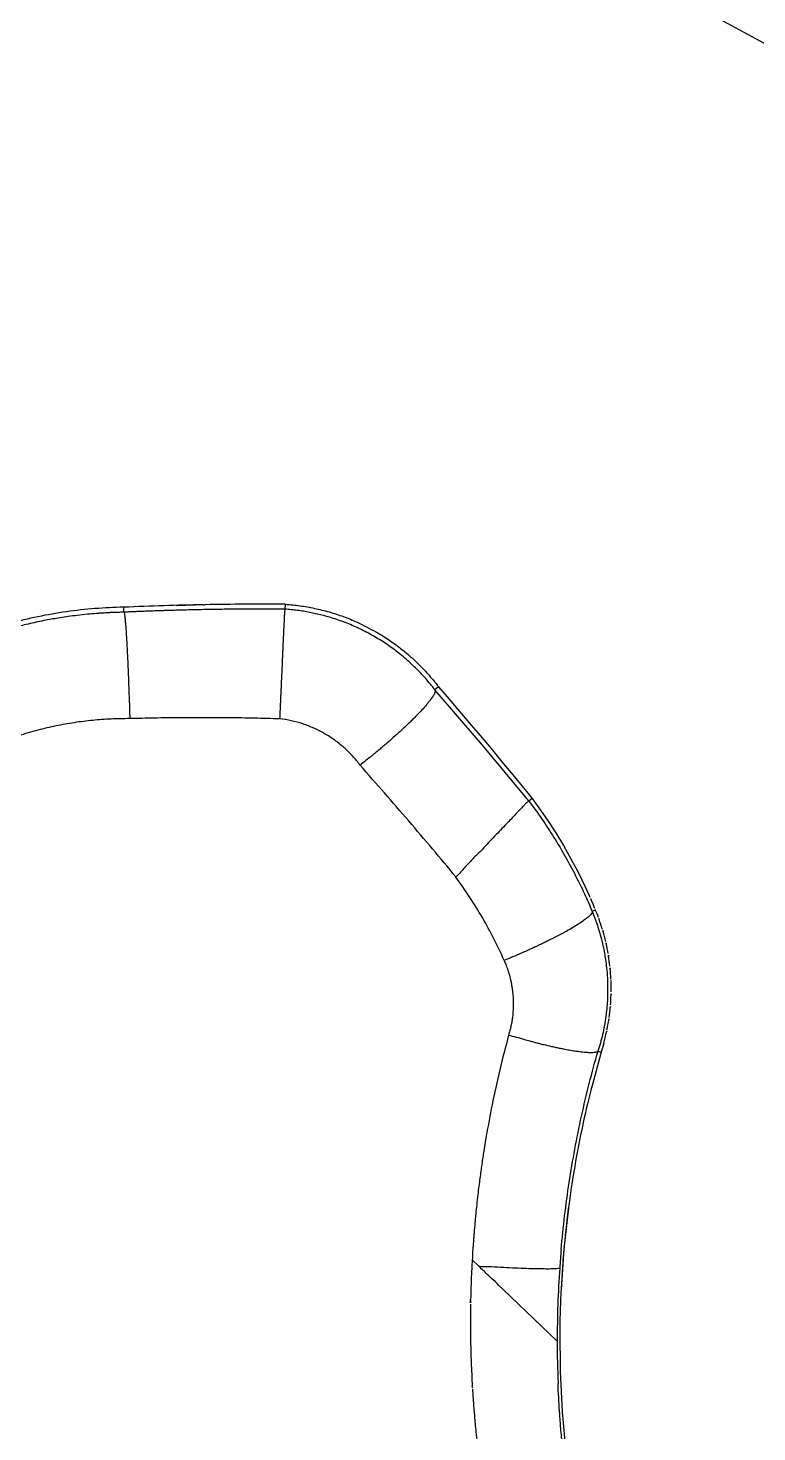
# Model space of a CAD drawing. Header units: millimetres. Extents: x 1145859089 to 1147511753, y -1047484727 to -1047247487.
# Drawn here: x 1146000772.8 to 1146000914.4, y -1047436890.6 to -1047436617.9 of the extents above; entities that cross this region are included whole.
import ezdxf
from ezdxf.xclip import XClip

# ---------------------------------------------------------------- set-up
doc = ezdxf.new("R2010")
doc.units = ezdxf.units.MM
doc.header["$LTSCALE"] = 100
doc.header["$MEASUREMENT"] = 0
doc.header["$XCLIPFRAME"] = 2
doc.layers.get('0').update_dxf_attribs({"linetype": 'CONTINUOUS'})
doc.layers.add('XREF', color=135, linetype='CONTINUOUS')
doc.layers.add('단지배치도$0$W240910', color=135, linetype='CONTINUOUS')

# ---------------------------------------------------------------- blocks, each defined once
blk = doc.blocks.new('단지배치도$0$zw$9902')
at = {"layer": '단지배치도$0$W240910', "linetype": 'ByBlock', "ltscale": 20}
for p, q in [((62895.65, -65317.44), (62578, -65144)), ((62650.63, -65362.03), (62650.6, -65361.07)), ((62660.77, -65360.7), (62664.4, -65360.61)), ((62666.1, -65360.58), (62666.25, -65360.57)), ((62666.25, -65360.57), (62666.4, -65360.57)), ((62681.92, -65360.48), (62681.88, -65361.44)), ((62711.75, -65376.54), (62711.04, -65377.11)), ((62711.04, -65377.12), (62711.04, -65377.11)), ((62720.26, -65387.86), (62711.04, -65377.11)), ((62711.75, -65376.54), (62713.41, -65378.47)), ((62713.41, -65378.47), (62715.56, -65380.97)), ((62715.56, -65380.97), (62717.7, -65383.49)), ((62717.7, -65383.49), (62719.82, -65386)), ((62719.82, -65386), (62721.94, -65388.53)), ((62729.22, -65398.63), (62720.26, -65387.86)), ((62721.94, -65388.53), (62724.05, -65391.07)), ((62724.05, -65391.07), (62726.15, -65393.61)), ((62726.15, -65393.61), (62728.24, -65396.16)), ((62728.24, -65396.16), (62729.92, -65398.22)), ((62729.21, -65398.65), (62729.22, -65398.63)), ((62729.23, -65398.66), (62729.21, -65398.64)), ((62729.25, -65398.68), (62729.23, -65398.66)), ((62729.26, -65398.7), (62729.25, -65398.68)), ((62729.27, -65398.71), (62729.26, -65398.7)), ((62729.28, -65398.71), (62729.27, -65398.71)), ((62729.29, -65398.71), (62729.28, -65398.71)), ((62729.92, -65398.22), (62729.29, -65398.71)), ((62729.92, -65398.22), (62731.23, -65400.02)), ((62731.23, -65400.02), (62732.89, -65402.42)), ((62732.89, -65402.42), (62734.49, -65404.88)), ((62734.49, -65404.88), (62736.01, -65407.37)), ((62736.01, -65407.37), (62737.45, -65409.92)), ((62737.45, -65409.92), (62738.82, -65412.5)), ((62715.06, -65413.48), (62715.09, -65413.45)), ((62738.82, -65412.5), (62740.29, -65415.5)), ((62742.23, -65419.88), (62741.57, -65420.15)), ((62743.83, -65445.75), (62743.32, -65447.47)), ((62743.32, -65447.47), (62741.41, -65454.48)), ((62742.71, -65447.28), (62742.7, -65447.29)), ((62742.71, -65447.28), (62743.32, -65447.47)), ((62736.95, -65477.81), (62736.09, -65485.69)), ((62736.09, -65485.69), (62735.53, -65493.6)), ((62718.27, -65487.84), (62718.26, -65487.87)), ((62719.53, -65489.07), (62718.26, -65487.87)), ((62723.46, -65492.82), (62724.23, -65493.56)), ((62734.77, -65503.61), (62724.24, -65493.56)), ((62735.29, -65501.53), (62735.36, -65509.46)), ((62734.77, -65503.61), (62734.78, -65503.61)), ((62735.36, -65509.46), (62735.75, -65517.38)), ((62735.75, -65517.38), (62736.44, -65525.29))]:
    blk.add_line(p, q, dxfattribs=at)
at = {"layer": '단지배치도$0$W240910'}
for radius in [11431.38, 11931.38]:
    blk.add_arc((57394.29, -57699.4), radius, 251.62775, 321.418131, dxfattribs=at)
at = {"layer": '단지배치도$0$W240910', "linetype": 'ByBlock', "ltscale": 20}
for centre, radius, start, end in [((62677.63, -65969.53), 609.06, 91.08429, 92.54388), ((62677.63, -65969.53), 609.06, 89.59655, 91.05607), ((62679.44, -65398.23), 37.83, 86.1111, 86.2451), ((62650.13, -65457.93), 99.65, 23.978, 25.2052), ((62650.47, -65457.78), 99.28, 23.6923, 23.9774), ((62650.79, -65457.64), 98.93, 22.6378, 23.6928), ((62651.1, -65457.51), 98.59, 22.4373, 22.6373), ((62706.92, -65434.52), 38.22, 20.2215, 22.5145), ((62706.09, -65434.83), 39.1, 19.643, 20.2279), ((62704.91, -65435.24), 40.35, 16.6733, 19.6268), ((62704.7, -65435.3), 40.58, 16.1148, 16.676), ((62704.99, -65435.22), 40.28, 13.2521, 16.1176), ((62705.3, -65435.15), 39.96, 12.5989, 13.2491), ((62705.36, -65435.13), 39.9, 9.7728, 12.5986), ((62705.24, -65435.15), 40.02, 9.0796, 9.7745), ((62705.18, -65435.16), 40.08, 6.2812, 9.079), ((62705.16, -65435.17), 40.1, 5.5239, 6.2815), ((62705.2, -65435.16), 40.06, 2.7372, 5.5244), ((62705.28, -65435.16), 39.98, 2.2633, 2.7365), ((62705.24, -65435.16), 40.02, 1.8626, 2.2633), ((62705.17, -65435.16), 40.09, 359.102, 1.862), ((62705.19, -65435.16), 40.07, 355.4834, 358.3068), ((62705.15, -65435.16), 40.11, 358.3065, 359.1023), ((62705.36, -65435.18), 39.9, 351.9661, 354.8076), ((62705.25, -65435.17), 40.01, 354.8058, 355.4829), ((62704.68, -65435.06), 40.59, 347.8976, 348.4535), ((62704.98, -65435.12), 40.28, 348.4505, 351.3237), ((62705.31, -65435.17), 39.95, 351.3268, 351.9659), ((62705.07, -65435.15), 40.19, 344.7024, 347.9039), ((62937.81, -65503.54), 203.03, 174.9942, 176.0188), ((62935.39, -65503.36), 200.61, 176.0208, 180.0728), ((62939.47, -65503.56), 204.69, 180.0136, 182.3229), ((62754.27, -65510.53), 36.03, 183.0789, 183.7466)]:
    blk.add_arc(centre, radius, start, end, dxfattribs=at)
for points, start_tangent, end_tangent in [([(62650.6, -65361.07), (62645, -65361.34), (62639.43, -65361.95), (62633.9, -65362.91), (62628.45, -65364.21), (62624.56, -65365.36)], (-0.999863, -0.016559), (-0.952476, -0.304613)), ([(62681.88, -65361.44), (62681.07, -65361.44), (62680.13, -65361.43), (62679.04, -65361.43), (62677.79, -65361.43), (62676.49, -65361.43), (62675.41, -65361.43), (62674.81, -65361.43), (62674.31, -65361.43), (62673.84, -65361.44), (62672.89, -65361.44), (62671.97, -65361.45), (62670.79, -65361.46), (62669.35, -65361.48), (62667.86, -65361.5), (62666.15, -65361.53), (62664.36, -65361.57), (62662.81, -65361.61), (62661.5, -65361.64), (62660.42, -65361.67), (62659.57, -65361.69), (62658.96, -65361.71), (62658.51, -65361.73), (62657.73, -65361.75), (62657.2, -65361.77), (62656.57, -65361.79), (62655.47, -65361.83), (62654.22, -65361.88), (62653.16, -65361.92), (62652.21, -65361.96), (62651.36, -65362), (62650.63, -65362.03)], (-0.999971, 0.007573), (-0.998975, -0.045269)), ([(62681.88, -65361.44), (62681.84, -65361.89), (62681.81, -65362.31), (62681.78, -65362.75), (62681.75, -65363.34), (62681.72, -65363.99), (62681.68, -65364.71), (62681.64, -65365.5), (62681.58, -65366.79), (62681.52, -65368.16), (62681.48, -65368.97), (62681.44, -65369.81), (62681.41, -65370.67), (62681.37, -65371.54), (62681.29, -65373.3), (62681.21, -65375.07), (62681.16, -65376.35), (62681.1, -65377.64), (62681.04, -65378.94), (62680.95, -65380.87), (62680.86, -65382.74)], (-0.25405, -0.967191), (-0.042997, -0.999075)), ([(62698.12, -65366.12), (62695.59, -65364.87), (62692.96, -65363.8), (62690.26, -65362.92), (62689.09, -65362.6), (62687.9, -65362.32), (62686.71, -65362.07), (62685.51, -65361.86), (62684.3, -65361.68), (62683.13, -65361.55), (62681.88, -65361.44)], (-0.880985, 0.473144), (-0.997761, 0.066886)), ([(62682, -65360.49), (62684.81, -65360.78), (62687.67, -65361.28), (62690.5, -65361.99), (62693.26, -65362.89), (62695.96, -65363.99), (62699.55, -65365.82)], (0.997698, -0.067821), (0.893242, -0.449577)), ([(62650.63, -65362.03), (62650.01, -65362.05), (62649.16, -65362.07), (62648.16, -65362.11), (62647.43, -65362.15), (62646.81, -65362.19), (62646.04, -65362.23), (62645.28, -65362.29), (62643.56, -65362.44), (62641.58, -65362.66), (62639.81, -65362.88), (62638.23, -65363.12), (62635.47, -65363.6), (62632.42, -65364.24), (62629.38, -65364.98), (62626.37, -65365.83), (62623.41, -65366.78)], (-0.999879, -0.01556), (-0.947375, -0.320125)), ([(62650.63, -65362.03), (62650.75, -65362.56), (62650.82, -65363.13), (62650.89, -65363.87), (62650.97, -65364.76), (62651.05, -65365.83), (62651.13, -65367.09), (62651.21, -65368.52), (62651.26, -65369.49), (62651.31, -65370.56), (62651.38, -65371.9), (62651.43, -65373.1), (62651.47, -65374.03), (62651.51, -65375.2), (62651.58, -65377.06), (62651.64, -65378.79), (62651.68, -65379.73), (62651.71, -65380.89), (62651.74, -65381.93), (62651.76, -65382.69)], (0.665122, -0.746735), (0.024904, -0.99969)), ([(62711.04, -65377.12), (62709.24, -65374.93), (62707.27, -65372.86), (62705.17, -65370.93), (62702.94, -65369.16), (62700.58, -65367.55), (62698.12, -65366.12)], (-0.605928, 0.79552), (-0.880985, 0.473144)), ([(62699.55, -65365.82), (62701.08, -65366.75), (62703.48, -65368.39), (62705.76, -65370.2), (62707.91, -65372.17), (62709.9, -65374.29), (62711.7, -65376.47)], (0.867245, -0.497882), (0.605813, -0.795607)), ([(62711.04, -65377.12), (62710.93, -65377.81), (62710.65, -65378.34), (62710.2, -65378.99), (62709.85, -65379.46), (62709.42, -65379.98), (62708.93, -65380.54), (62708.09, -65381.47), (62707.1, -65382.48), (62706.44, -65383.15), (62705.71, -65383.85), (62704.92, -65384.59), (62703.64, -65385.77), (62702.25, -65387), (62701.61, -65387.56), (62700.92, -65388.15), (62700.19, -65388.76), (62699.42, -65389.4), (62699.02, -65389.72), (62698.61, -65390.06), (62697.69, -65390.79), (62696.49, -65391.73)], (0.379203, -0.925314), (-0.789225, -0.614104)), ([(62651.76, -65382.7), (62648.13, -65382.78), (62644.56, -65383.04), (62640.97, -65383.49), (62637.41, -65384.13), (62633.9, -65384.95), (62630.11, -65386.07), (62626.41, -65387.4), (62623.35, -65388.7), (62620.36, -65390.14), (62617.45, -65391.74)], (-0.999886, -0.015122), (-0.77925, -0.626713)), ([(62680.86, -65382.74), (62675.94, -65382.62), (62671.09, -65382.55), (62666.31, -65382.52), (62661.47, -65382.54), (62656.53, -65382.6), (62651.76, -65382.7)], (-0.999968, 0.008018), (-0.999937, -0.011185)), ([(62696.49, -65391.73), (62695.02, -65389.96), (62693.37, -65388.34), (62691.56, -65386.89), (62689.61, -65385.63), (62687.54, -65384.57), (62685.39, -65383.73), (62683.14, -65383.11), (62680.86, -65382.74)], (-0.585213, 0.810879), (-0.992121, 0.125287)), ([(62715.09, -65413.45), (62705.94, -65402.59), (62696.49, -65391.73)], (-0.633285, 0.773919), (-0.659206, 0.751962)), ([(62729.21, -65398.64), (62728.78, -65399.1), (62728.34, -65399.56), (62727.78, -65400.15), (62727.09, -65400.87), (62726.28, -65401.72), (62725.36, -65402.69), (62724.33, -65403.76), (62723.22, -65404.93), (62722.03, -65406.17), (62720.78, -65407.48), (62719.53, -65408.8)], (0.192791, -0.98124), (-0.770581, -0.637342)), ([(62729.29, -65398.71), (62731.58, -65401.89), (62733.85, -65405.32), (62736.09, -65409.04)], (0.601801, -0.798646), (0.496178, -0.868221)), ([(62719.53, -65408.8), (62718.1, -65410.29), (62716.61, -65411.86), (62715.09, -65413.45)], (-0.770581, -0.637342), (-0.798433, -0.602084)), ([(62736.09, -65409.04), (62738.11, -65412.75), (62740.07, -65416.74), (62741.57, -65420.15)], (0.496178, -0.868221), (0.385595, -0.922668)), ([(62724.47, -65429.68), (62722.48, -65425.47), (62720.25, -65421.36), (62717.76, -65417.34), (62715.06, -65413.48)], (-0.390874, 0.920444), (-0.593793, 0.804618)), ([(62741.57, -65420.15), (62741.11, -65420.96), (62740.44, -65421.55), (62739.74, -65422.08), (62738.86, -65422.66), (62737.83, -65423.3), (62736.64, -65423.98), (62736.07, -65424.29), (62735.53, -65424.58), (62735, -65424.86), (62734.51, -65425.12), (62734.04, -65425.36), (62733.61, -65425.57), (62733.12, -65425.82), (62732.69, -65426.03), (62732.33, -65426.2), (62731.81, -65426.45), (62731.36, -65426.66), (62730.73, -65426.96), (62729.9, -65427.35), (62729.15, -65427.68), (62728.62, -65427.92), (62727.8, -65428.28), (62726.11, -65429), (62724.47, -65429.68)], (0.066896, -0.99776), (-0.926467, -0.376375)), ([(62741.57, -65420.15), (62742.58, -65422.85), (62743.45, -65425.88), (62743.66, -65426.77), (62743.76, -65427.24), (62743.87, -65427.8), (62744, -65428.48), (62744.21, -65429.88), (62744.41, -65431.58), (62744.55, -65433.61)], (0.385731, -0.922611), (0.038313, -0.999266)), ([(62724.47, -65429.68), (62724.64, -65430.09), (62724.93, -65430.82), (62725.29, -65431.87), (62725.67, -65433.24), (62725.81, -65433.88), (62725.93, -65434.53), (62726.21, -65436.92), (62726.25, -65437.76), (62726.25, -65438.5), (62726.23, -65439.13), (62726.19, -65439.65), (62726.16, -65440.08), (62726.1, -65440.62), (62726.05, -65441.03), (62725.98, -65441.48), (62725.89, -65441.95), (62725.8, -65442.39), (62725.59, -65443.3), (62725.34, -65444.17)], (0.386541, -0.922272), (-0.283109, -0.959088)), ([(62744.55, -65433.61), (62744.58, -65435.66), (62744.52, -65437.5), (62744.39, -65439.12), (62744.23, -65440.51), (62743.94, -65442.35), (62743.58, -65444.09), (62743.17, -65445.73), (62742.7, -65447.29)], (0.038313, -0.999266), (-0.307217, -0.95164)), ([(62725.34, -65444.17), (62723.62, -65450.93), (62722.13, -65457.76), (62721, -65463.82), (62720.74, -65465.37), (62720.61, -65466.18), (62720.47, -65467.03), (62720.29, -65468.2), (62720.07, -65469.68)], (-0.247884, -0.96879), (-0.128794, -0.991671)), ([(62731.48, -65445.9), (62730.72, -65445.7), (62730.04, -65445.52), (62729.45, -65445.36), (62728.94, -65445.23), (62728.49, -65445.1), (62726.9, -65444.64), (62725.34, -65444.17)], (-0.937533, 0.347898), (-0.878548, 0.477654)), ([(62742.7, -65447.29), (62742.38, -65447.49), (62741.71, -65447.6), (62740.7, -65447.59), (62739.35, -65447.47), (62738.27, -65447.32), (62737.1, -65447.13), (62736, -65446.92), (62735.25, -65446.77), (62734.42, -65446.59), (62733.52, -65446.39), (62732.55, -65446.16), (62731.48, -65445.9)], (-0.551637, -0.834085), (-0.937533, 0.347898)), ([(62735.55, -65485.82), (62736.23, -65479.3), (62737.11, -65472.81), (62738.21, -65466.35), (62739.51, -65459.94), (62741.01, -65453.58), (62742.71, -65447.28)], (0.087137, 0.996196), (0.275962, 0.961169)), ([(62741.47, -65454.26), (62741.16, -65455.49), (62739.33, -65463.59), (62737.84, -65471.76), (62736.68, -65479.98), (62735.87, -65488.24), (62735.4, -65496.53), (62735.29, -65501.53)], (-0.246704, -0.969091), (-0.000406, -1)), ([(62720.07, -65469.68), (62719.9, -65470.93), (62719.71, -65472.35), (62719.51, -65473.93), (62719.3, -65475.67), (62719.09, -65477.59), (62718.92, -65479.33), (62718.82, -65480.37), (62718.75, -65481.19), (62718.69, -65481.79), (62718.66, -65482.17), (62718.61, -65482.84), (62718.58, -65483.22), (62718.51, -65484.09), (62718.44, -65485.11)], (-0.128794, -0.991671), (-0.154569, -0.987982)), ([(62718.44, -65485.11), (62718.35, -65486.47), (62718.27, -65487.84)], (-0.154569, -0.987982), (-0.202333, -0.979317)), ([(62718.26, -65487.87), (62718.24, -65488.33), (62718.18, -65489.55), (62718.08, -65491.67), (62717.97, -65495.45)], (-0.050062, -0.998746), (-0.027184, -0.99963)), ([(62724.41, -65489.35), (62721.96, -65489.22), (62719.53, -65489.07)], (-0.998681, 0.051346), (-0.956943, 0.290277)), ([(62723.47, -65492.82), (62722.02, -65491.45), (62720.94, -65490.42), (62720.21, -65489.72), (62719.53, -65489.07)], (-0.66094, 0.750439), (-0.723854, 0.689953)), ([(62735.27, -65489.44), (62734.45, -65489.58), (62733.53, -65489.62), (62732.27, -65489.62), (62730.67, -65489.6), (62728.79, -65489.54), (62726.68, -65489.46), (62724.41, -65489.35)], (-0.908071, -0.418816), (-0.998681, 0.051346)), ([(62717.94, -65496.46), (62717.92, -65499.84), (62717.96, -65503.8)], (-0.004043, -0.999992), (0.023133, -0.999732)), ([(62717.97, -65495.45), (62717.95, -65496.12), (62717.96, -65496.46)], (-0.027184, -0.99963), (0.046644, -0.998912)), ([(62717.96, -65503.8), (62718.07, -65507.69), (62718.29, -65512.46)], (0.023133, -0.999732), (0.053869, -0.998548)), ([(62718.32, -65512.88), (62718.58, -65516.65), (62718.8, -65519.31)], (0.065503, -0.997852), (0.085917, -0.996302)), ([(62736.4, -65529.21), (62736.27, -65528.18), (62736.15, -65527.12), (62736.02, -65526.04), (62735.9, -65524.94), (62735.79, -65523.8), (62735.64, -65522.26), (62735.48, -65520.54), (62735.37, -65519.14), (62735.3, -65518.17), (62735.25, -65517.44), (62735.21, -65516.95), (62735.18, -65516.41), (62735.14, -65515.8), (62735.11, -65515.19), (62735.07, -65514.58), (62734.94, -65511.85)], (-0.126926, 0.991912), (-0.040534, 0.999178)), ([(62718.8, -65519.31), (62718.95, -65520.88), (62719, -65521.37), (62719.1, -65522.37), (62719.27, -65523.92), (62719.85, -65528.58)], (0.085917, -0.996302), (0.138364, -0.990381))]:
    blk.add_spline(points, degree=3, dxfattribs=dict(at, start_tangent=start_tangent, end_tangent=end_tangent))
blk = doc.blocks.new('단지배치도')
blk.add_blockref('단지배치도$0$zw$9902', (141034.19, 142437.16))

msp = doc.modelspace()

# ---------------------------------------------------------------- block references
at = {"layer": 'XREF'}
ref = msp.add_blockref('단지배치도', (1145797106.633357, -1047513806.462535), dxfattribs=at)
XClip(ref).set_block_clipping_path([(72982.4064819524, 34919.7593965302), (360382.4067475507, 255319.7593436702)])

doc.saveas('drawing.dxf')
